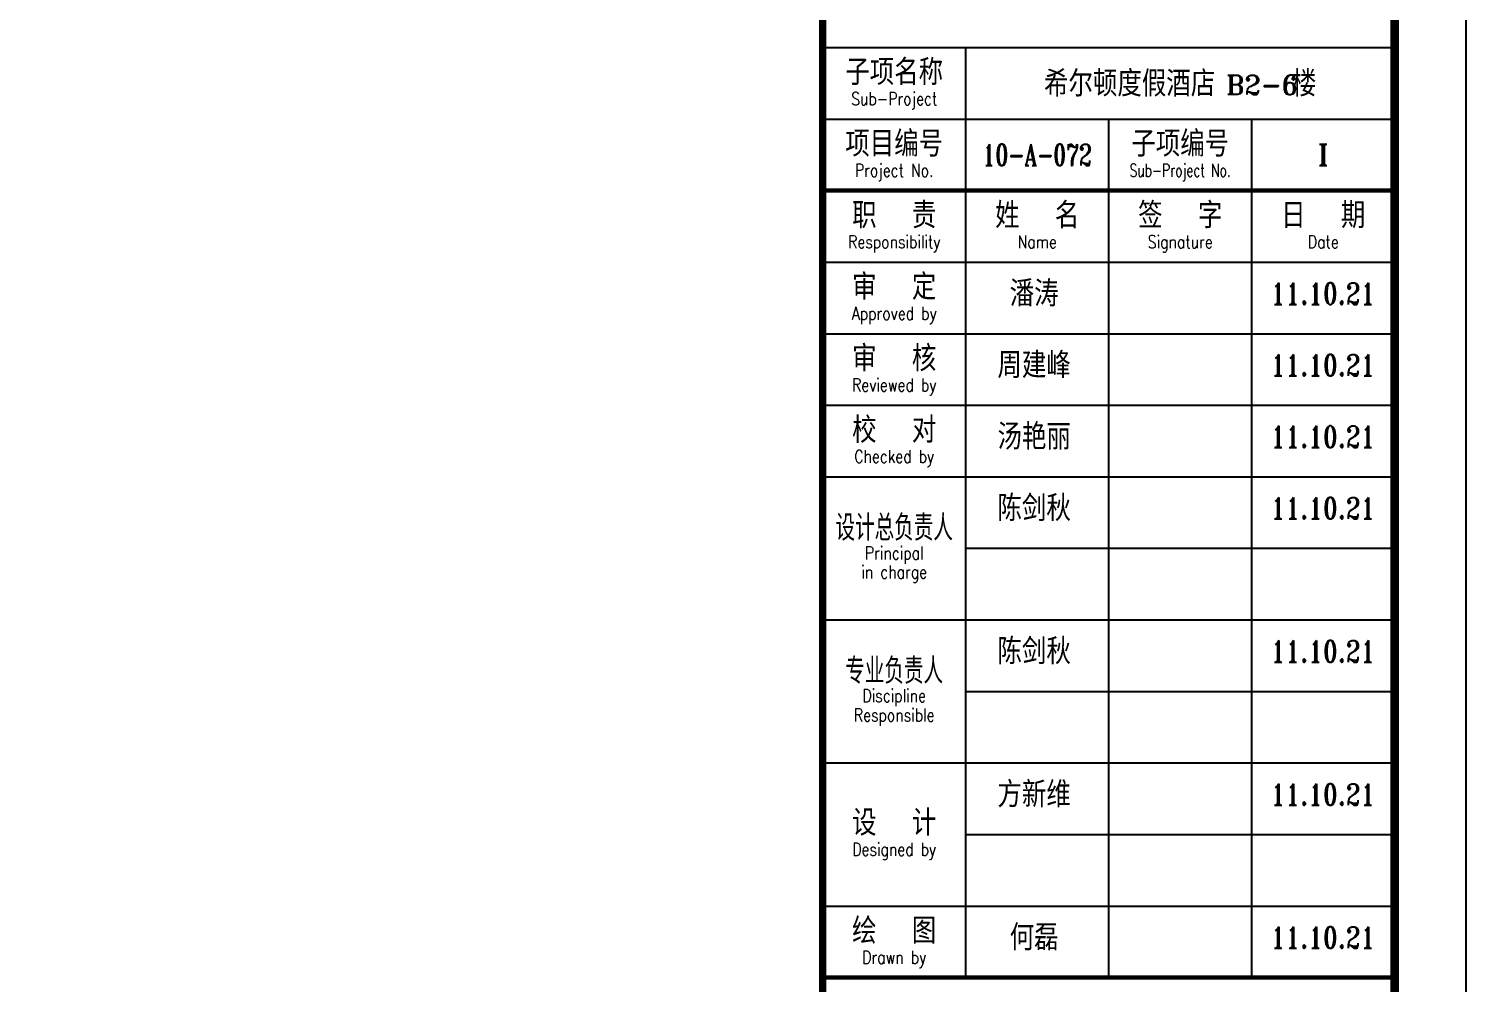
# Model space of a CAD drawing. Extents: x -395226 to -176901, y -140672 to 68263.
# Drawn here: x -292792 to -282740, y -66818 to -60148 of the extents above; entities that cross this region are included whole.
import ezdxf
from ezdxf.enums import TextEntityAlignment as Align

# ---------------------------------------------------------------- set-up
doc = ezdxf.new("R2010")
doc.units = 0
doc.header["$LTSCALE"] = 1000
doc.header["$MEASUREMENT"] = 0
doc.layers.add('图框', color=7, linetype='CONTINUOUS')
doc.styles.add('TKZ1_tjhts.shx', font='tjromant.shx', dxfattribs={"bigfont": 'tjhts.shx'})
doc.styles.add('TKZ2_tjkts.shx', font='tjromant.shx', dxfattribs={"bigfont": 'tjkts.shx'})

# ---------------------------------------------------------------- blocks, each defined once
blk = doc.blocks.new('TJAD_TK_A0')
at = {"layer": '图框'}
for p, q in [((2162, -441.7), (2162, 399.3)), ((2072, -154.7), (2152, -154.7)), ((2092, -284.7), (2092, -154.7)), ((2072, -164.7), (2152, -164.7)), ((2112, -284.7), (2112, -164.7)), ((2132, -284.7), (2132, -164.7)), ((2072, -184.7), (2152, -184.7)), ((2072, -194.7), (2152, -194.7)), ((2072, -204.7), (2152, -204.7)), ((2072, -214.7), (2152, -214.7)), ((2092, -224.7), (2152, -224.7)), ((2072, -234.7), (2152, -234.7)), ((2092, -244.7), (2152, -244.7)), ((2072, -254.7), (2152, -254.7)), ((2092, -264.7), (2152, -264.7)), ((2072, -274.7), (2152, -274.7))]:
    blk.add_line(p, q, dxfattribs=at)
at = {"layer": '图框', "const_width": 1.2}
blk.add_lwpolyline([(2152, -431.7), (2152, 389.3), (998, 389.3), (998, -431.7)], close=True, dxfattribs=at)
at = {"layer": '图框'}
for points, const_width in [([(2072, 389.3), (2072, -431.7)], 1), ([(2072, -174.7), (2152, -174.7)], 0.6), ([(2072, -284.7), (2152, -284.7)], 0.6)]:
    blk.add_lwpolyline(points, dxfattribs=dict(at, const_width=const_width))
at = {"layer": '图框', "style": 'TKZ2_tjkts.shx'}
for s, p in [('子项名称', (2082, -158.16)), ('项目编号', (2082, -168.16)), ('子项编号', (2122, -168.16)), ('职  责', (2082, -178.16)), ('姓  名', (2102, -178.16)), ('签  字', (2122, -178.16)), ('日  期', (2142, -178.16)), ('审  定', (2082, -188.16)), ('审  核', (2082, -198.16)), ('校  对', (2082, -208.16)), ('设  计', (2082, -263.06)), ('绘  图', (2082, -278.16))]:
    blk.add_text(s, height=3.6, dxfattribs=at).set_placement(p, align=Align.MIDDLE_CENTER)
for s, height, width, p in [('Sub-Project', 1.8, 0.8, (2082, -161.86)), ('Project No.', 1.8, 0.8, (2082, -171.86)), ('Sub-Project No.', 1.8, 0.7, (2122, -171.86)), ('Responsibility', 1.8, 0.8, (2082, -181.86)), ('Name', 1.8, 0.8, (2102, -181.86)), ('Signature', 1.8, 0.8, (2122, -181.86)), ('Date', 1.8, 0.8, (2142, -181.86)), ('Approved by', 1.8, 0.8, (2082, -191.86)), ('Reviewed by', 1.8, 0.8, (2082, -201.86)), ('Checked by', 1.8, 0.8, (2082, -211.86)), ('设计总负责人', 3.6, 0.8, (2082, -221.83)), ('Principal', 1.8, 0.8, (2082, -225.35)), ('in charge', 1.8, 0.8, (2082, -228)), ('专业负责人', 3.6, 0.8, (2082, -241.83)), ('Discipline', 1.8, 0.8, (2082, -245.28)), ('Responsible', 1.8, 0.8, (2082, -248)), ('Designed by', 1.8, 0.8, (2082, -266.76)), ('Drawn by', 1.8, 0.8, (2082, -281.86))]:
    blk.add_text(s, height=height, dxfattribs=dict(at, width=width)).set_placement(p, align=Align.MIDDLE_CENTER)

msp = doc.modelspace()

# ---------------------------------------------------------------- block references
at = {"layer": '图框', "xscale": 50, "yscale": 50, "zscale": 50}
msp.add_blockref('TJAD_TK_A0', (-390840, -52544), dxfattribs=at)

# ---------------------------------------------------------------- texts
at = {"layer": '图框', "style": 'TKZ1_tjhts.shx'}
for s, height, p in [('希尔顿度假酒店    楼', 180, (-284740, -60531.7)), ('B2-6', 135, (-284167.5, -60541)), ('I', 150, (-283740, -61029.1)), ('潘涛', 180, (-285761.4, -61999)), ('周建峰', 180, (-285761.4, -62499)), ('汤艳丽', 180, (-285761.4, -62999)), ('陈剑秋', 180, (-285761.4, -63499)), ('陈剑秋', 180, (-285761.4, -64499)), ('方新维', 180, (-285761.4, -65499)), ('何磊', 180, (-285761.4, -66499))]:
    msp.add_text(s, height=height, dxfattribs=at).set_placement(p, align=Align.MIDDLE_CENTER)
for s, width, p in [('10-A-072', 0.7, (-285739.9, -61029.1)), ('11.10.21', 0.8, (-283741.6, -61999)), ('11.10.21', 0.8, (-283741.6, -62499)), ('11.10.21', 0.8, (-283741.6, -62999)), ('11.10.21', 0.8, (-283741.6, -63499)), ('11.10.21', 0.8, (-283741.6, -64499)), ('11.10.21', 0.8, (-283741.6, -65499)), ('11.10.21', 0.8, (-283741.6, -66499))]:
    msp.add_text(s, height=150, dxfattribs=dict(at, width=width)).set_placement(p, align=Align.MIDDLE_CENTER)

doc.saveas('drawing.dxf')
